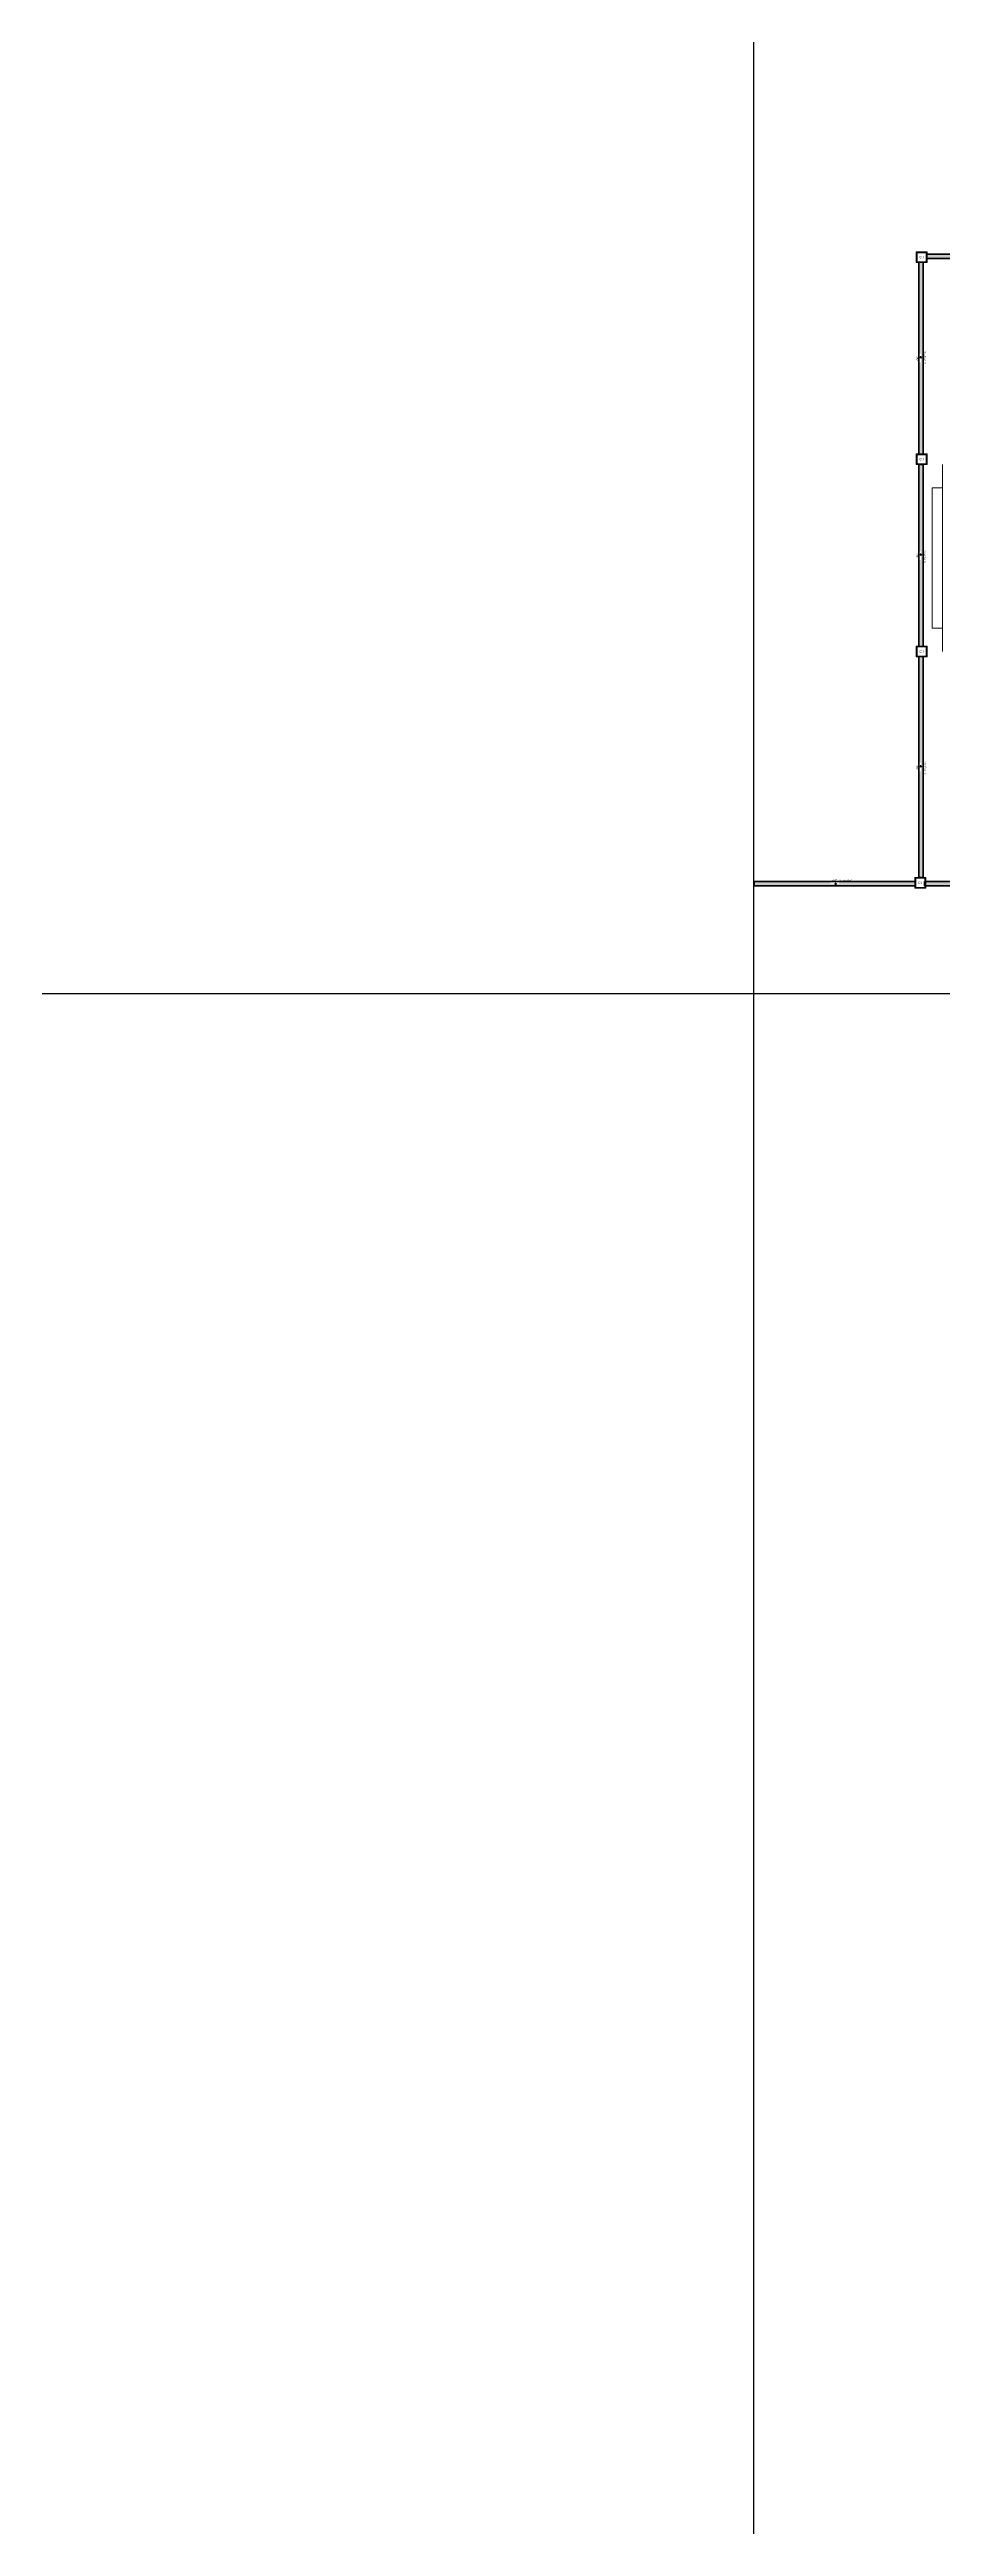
# Model space of a CAD drawing. Header units: metres. Extents: x -232 to 581, y 30 to 789.
# Drawn here: x 174.8 to 209.2, y 315.7 to 411 of the extents above; entities that cross this region are included whole.
import ezdxf

# ---------------------------------------------------------------- set-up
doc = ezdxf.new("R2010")
doc.units = ezdxf.units.M
doc.layers.add('000000ELEMENTOS', color=252, linetype='Continuous', lineweight=18)
doc.layers.add('baños', color=140, linetype='Continuous', lineweight=0)
doc.layers.add('_electricos-Leyenda', color=7, linetype='Continuous')
doc.layers.add('GEN-TEXTOS INFO', color=7, linetype='Continuous')
doc.layers.add('M-SY-PIPE-STANDARD-Drenaje Sanitario', color=7, linetype='Continuous', true_color=0x726558)
doc.layers.add('PISO', color=7, linetype='Continuous', lineweight=5, true_color=0xe6e6e6)
doc.styles.add('DS-CAST-01', font='GOTHIC.TTF', dxfattribs={"height": 3})
doc.styles.add('SIST.-CAST-01', font='GOTHIC.TTF', dxfattribs={"height": 2})
doc.styles.get("Standard").update_dxf_attribs({"font": 'arial.ttf'})

# ---------------------------------------------------------------- blocks, each defined once
blk = doc.blocks.new('20.03.2026 LN 09 PRIMER NIVEL ARQ')
at = {"layer": 'PISO', "color": 1}
for p, q in [((-13.936, -48.893), (-13.936, -56.089)), ((-14.336, -49.793), (-14.336, -55.188)), ((-14.336, -49.793), (-13.936, -49.793)), ((-14.336, -55.188), (-13.936, -55.193))]:
    blk.add_line(p, q, dxfattribs=at)
at = {"layer": 'baños', "color": 1, "linetype": 'Continuous'}
for tag in ['MATERIAL', 'PRODUCT', 'TRADENAME', 'MODELNUMBER']:
    blk.add_attdef(tag, (-12.061, -62.071), '', height=0.0000254, rotation=359.99992, dxfattribs=at)
blk = doc.blocks.new('_Open90')
at = {"color": 0, "linetype": 'ByBlock', "lineweight": -2}
for p, q in [((0, 0), (-1, 0)), ((-0.5, 0.5), (0, 0)), ((0, 0), (-0.5, -0.5))]:
    blk.add_line(p, q, dxfattribs=at)
blk = doc.blocks.new('DR 20.03.26 LN09')
at = {"layer": 'M-SY-PIPE-STANDARD-Drenaje Sanitario', "linetype": 'Continuous', "lineweight": 50}
for points in [[(-14939.6, -2482.8), (-14933, -2482.8), (-14933, -2191.9), (-14939.6, -2191.9), (-14939.6, -2330.7), (-14936.2, -2330.7), (-14936.2, -2344), (-14939.6, -2344)], [(-14927.7, -2179.8), (-14927.7, -2186.4), (-14693.4, -2186.4), (-14693.4, -2179.8), (-14803.9, -2179.8), (-14803.9, -2183.2), (-14817.2, -2183.2), (-14817.2, -2179.8)], [(-14939.6, -2774.2), (-14933, -2774.2), (-14933, -2498.5), (-14939.6, -2498.5), (-14939.6, -2629.7), (-14936.2, -2629.7), (-14936.2, -2643), (-14939.6, -2643)], [(-14939.6, -3124), (-14933, -3124), (-14933, -2789.4), (-14939.6, -2789.4), (-14939.6, -2950.1), (-14936.2, -2950.1), (-14936.2, -2963.4), (-14939.6, -2963.4)], [(-15189.2, -3130.2), (-15189.2, -3136.8), (-14944.2, -3136.8), (-14944.2, -3130.2), (-15060, -3130.2), (-15060, -3133.5), (-15073.3, -3133.5), (-15073.3, -3130.2)], [(-14930.6, -3130.2), (-14930.6, -3136.8), (-14823.3, -3136.8), (-14823.3, -3130.2), (-14870.3, -3130.2), (-14870.3, -3133.5), (-14883.6, -3133.5), (-14883.6, -3130.2)]]:
    blk.add_hatch(color=251, dxfattribs=at).paths.add_polyline_path(points, flags=0)
at = {"layer": '000000ELEMENTOS', "color": 10, "linetype": 'Continuous', "lineweight": 15}
for p, q in [((-14927, -2176.2), (-14943.3, -2176.2)), ((-14943.3, -2176.2), (-14943.3, -2192.5)), ((-14927, -2192.5), (-14927, -2176.2)), ((-14943.3, -2192.5), (-14927, -2192.5)), ((-14928.3, -2177.5), (-14942, -2177.5)), ((-14942, -2177.5), (-14942, -2191.2)), ((-14942, -2191.2), (-14928.3, -2191.2)), ((-14928.3, -2191.2), (-14928.3, -2177.5)), ((-14927, -2482.2), (-14943.3, -2482.2)), ((-14943.3, -2482.2), (-14943.3, -2498.5)), ((-14943.3, -2498.5), (-14927, -2498.5)), ((-14928.3, -2483.5), (-14942, -2483.5)), ((-14942, -2483.5), (-14942, -2497.2)), ((-14942, -2497.2), (-14928.3, -2497.2)), ((-14928.3, -2497.2), (-14928.3, -2483.5)), ((-14927, -2498.5), (-14927, -2482.2)), ((-14927, -2773.6), (-14943.3, -2773.6)), ((-14943.3, -2773.6), (-14943.3, -2789.9)), ((-14928.3, -2774.8), (-14942, -2774.8)), ((-14942, -2774.8), (-14942, -2788.6)), ((-14928.3, -2788.6), (-14928.3, -2774.8)), ((-14927, -2789.9), (-14927, -2773.6)), ((-14943.3, -2789.9), (-14927, -2789.9)), ((-14942, -2788.6), (-14928.3, -2788.6)), ((-14929, -3124), (-14945.3, -3124)), ((-14945.3, -3124), (-14945.3, -3140.3)), ((-14945.3, -3140.3), (-14929, -3140.3)), ((-14930.2, -3125.3), (-14944, -3125.3)), ((-14944, -3125.3), (-14944, -3139)), ((-14944, -3139), (-14930.2, -3139)), ((-14930.2, -3139), (-14930.2, -3125.3)), ((-14929, -3140.3), (-14929, -3124))]:
    blk.add_line(p, q, dxfattribs=at)
at = {"layer": '000000ELEMENTOS'}
for p, q in [((-14943.3, -2176.2), (-14927, -2176.2)), ((-14943.3, -2192.5), (-14943.3, -2176.2)), ((-14927, -2176.2), (-14927, -2192.5)), ((-14927, -2192.5), (-14943.3, -2192.5)), ((-14942, -2177.5), (-14928.3, -2177.5)), ((-14942, -2191.2), (-14942, -2177.5)), ((-14928.3, -2191.2), (-14942, -2191.2)), ((-14928.3, -2177.5), (-14928.3, -2191.2)), ((-14943.3, -2482.2), (-14927, -2482.2)), ((-14943.3, -2498.5), (-14943.3, -2482.2)), ((-14927, -2498.5), (-14943.3, -2498.5)), ((-14942, -2483.5), (-14928.3, -2483.5)), ((-14942, -2497.2), (-14942, -2483.5)), ((-14928.3, -2497.2), (-14942, -2497.2)), ((-14928.3, -2483.5), (-14928.3, -2497.2)), ((-14927, -2482.2), (-14927, -2498.5)), ((-14943.3, -2773.6), (-14927, -2773.6)), ((-14943.3, -2789.9), (-14943.3, -2773.6)), ((-14942, -2774.8), (-14928.3, -2774.8)), ((-14942, -2788.6), (-14942, -2774.8)), ((-14928.3, -2774.8), (-14928.3, -2788.6)), ((-14927, -2773.6), (-14927, -2789.9)), ((-14927, -2789.9), (-14943.3, -2789.9)), ((-14928.3, -2788.6), (-14942, -2788.6)), ((-14945.3, -3124), (-14929, -3124)), ((-14945.3, -3140.3), (-14945.3, -3124)), ((-14929, -3140.3), (-14945.3, -3140.3)), ((-14944, -3125.3), (-14930.2, -3125.3)), ((-14944, -3139), (-14944, -3125.3)), ((-14930.2, -3139), (-14944, -3139)), ((-14930.2, -3125.3), (-14930.2, -3139)), ((-14929, -3124), (-14929, -3140.3))]:
    blk.add_line(p, q, dxfattribs=at)
at = {"layer": 'M-SY-PIPE-STANDARD-Drenaje Sanitario', "color": 251, "linetype": 'Continuous', "lineweight": 50}
for points in [[(-14939.6, -2482.8), (-14939.6, -2191.9)], [(-14939.6, -2191.9), (-14933, -2191.9)], [(-14933, -2191.9), (-14933, -2482.8)], [(-14927.7, -2179.8), (-14693.4, -2179.8)], [(-14927.7, -2186.4), (-14927.7, -2179.8)], [(-14693.4, -2186.4), (-14927.7, -2186.4)], [(-14933, -2482.8), (-14939.6, -2482.8)], [(-14939.6, -2774.2), (-14939.6, -2498.5)], [(-14939.6, -2498.5), (-14933, -2498.5)], [(-14933, -2498.5), (-14933, -2774.2)], [(-14933, -2774.2), (-14939.6, -2774.2)], [(-14939.6, -3124), (-14939.6, -2789.4)], [(-14939.6, -2789.4), (-14933, -2789.4)], [(-14933, -2789.4), (-14933, -3124)], [(-15189.2, -3130.2), (-14944.2, -3130.2)], [(-15189.2, -3136.8), (-15189.2, -3130.2)], [(-14944.2, -3136.8), (-15189.2, -3136.8)], [(-14944.2, -3130.2), (-14944.2, -3136.8)], [(-14933, -3124), (-14939.6, -3124)], [(-14930.6, -3130.2), (-14823.3, -3130.2)], [(-14930.6, -3136.8), (-14930.6, -3130.2)], [(-14823.3, -3136.8), (-14930.6, -3136.8)]]:
    blk.add_lwpolyline(points, dxfattribs=at)
at = {"layer": 'M-SY-PIPE-STANDARD-Drenaje Sanitario', "color": 251, "linetype": 'Continuous', "lineweight": -3, "xscale": 3, "yscale": 3, "zscale": 3}
for p, rotation in [((-14936.3, -2337.4), 270), ((-14936.3, -2636.4), 270), ((-14936.3, -2956.7), 270), ((-15066.7, -3133.5), 180)]:
    blk.add_blockref('_Open90', p, dxfattribs=dict(at, rotation=rotation))
at = {"layer": '000000ELEMENTOS', "style": 'SIST.-CAST-01'}
for p in [(-14938.4, -2186.1), (-14938.4, -2492.1), (-14938.4, -2783.5), (-14940.4, -3133.9)]:
    blk.add_text('C.I', height=3.67, dxfattribs=at).set_placement(p)
at = {"layer": 'GEN-TEXTOS INFO', "style": 'SIST.-CAST-01'}
for p in [(-14929.1, -2346.2), (-14928.9, -2648.1), (-14928.3, -2967.9)]:
    blk.add_text('S: 2%%%,PVC', height=2.835, rotation=90, dxfattribs=at).set_placement(p)
blk.add_text('S: 2%%%,PVC', height=2.835, dxfattribs=at).set_placement((-15059.7, -3130.1))
at = {"layer": 'M-SY-PIPE-STANDARD-Drenaje Sanitario', "color": 251, "linetype": 'Continuous', "lineweight": -3, "char_height": 3, "attachment_point": 5, "rotation": 90, "style": 'DS-CAST-01'}
for insert in [(-14941.1, -2337.4), (-14941.1, -2636.4), (-14941.1, -2956.7)]:
    blk.add_mtext('%%C6"', dxfattribs=dict(at, insert=insert))
at = {"layer": 'M-SY-PIPE-STANDARD-Drenaje Sanitario', "color": 251, "linetype": 'Continuous', "lineweight": -3, "insert": (-15066.7, -3128.6), "char_height": 3, "attachment_point": 5, "style": 'DS-CAST-01'}
blk.add_mtext('%%C6"', dxfattribs=at)

msp = doc.modelspace()

# ---------------------------------------------------------------- linework, layer by layer
at = {"layer": '_electricos-Leyenda'}
for p, q in [((201.887, 789.351), (201.887, 29.825)), ((23.375, 374.668), (581.349, 374.668))]:
    msp.add_line(p, q, dxfattribs=at)

# ---------------------------------------------------------------- block references
at = {"color": 1}
msp.add_blockref('20.03.2026 LN 09 PRIMER NIVEL ARQ', (223.099, 443.909), dxfattribs=at)
at = {"layer": 'M-SY-PIPE-STANDARD-Drenaje Sanitario', "xscale": 0.02539304808409144, "yscale": 0.02539304808409144, "zscale": 0.02539304808409144}
msp.add_blockref('DR 20.03.26 LN09', (587.609, 458.458), dxfattribs=at)

doc.saveas('drawing.dxf')
